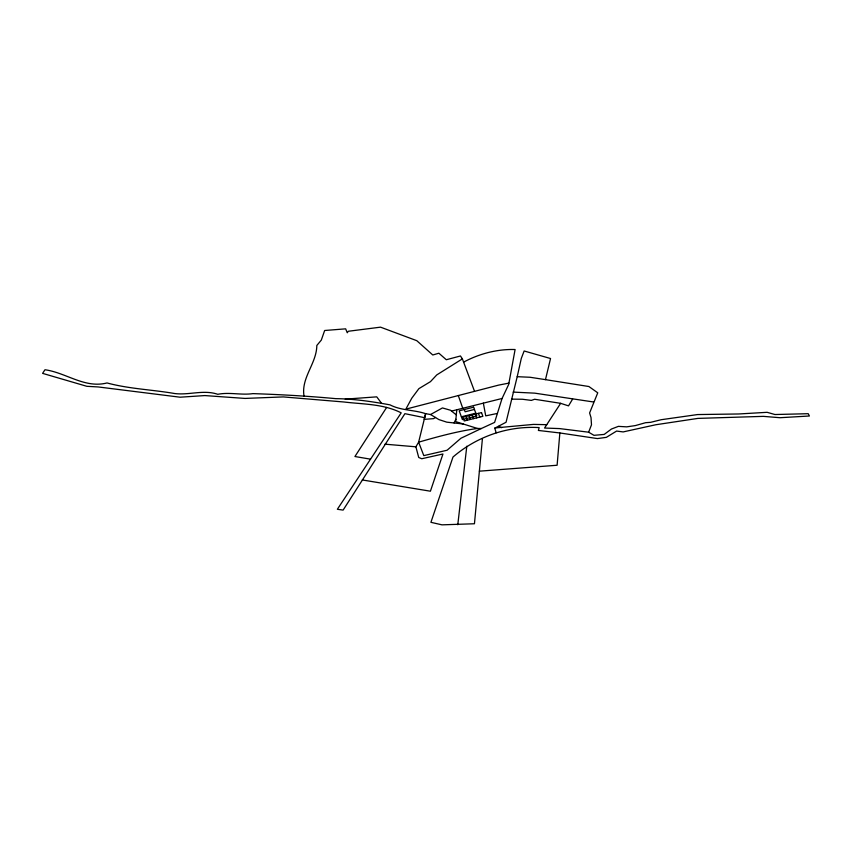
<?xml version="1.0" encoding="UTF-8"?>
<svg xmlns="http://www.w3.org/2000/svg" width="852" height="852" viewBox="0 0 852 852"><rect width="100%" height="100%" fill="white"/><g stroke="black" fill="none" stroke-linecap="round" stroke-linejoin="round"><path stroke-width="1.28" d="M304.036 396.191C300.884 377.702 316.614 363.687 316.827 345.465L321.31 340.097L324.655 330.501L345.656 328.84L347.265 332.781L348.255 331.268L380.535 327.157L416.798 340.693L432.773 354.986L438.887 353.218L446.31 359.736L460.463 355.976L462.38 358.873L474.532 391.324M482.413 438.695L474.447 523.756L441.975 524.843L430.92 522.319L452.987 457.034C476.662 436.618 507.824 425.702 539.156 427.597L538.379 430.452L559.86 432.965L557.112 465.245L479.378 471.177M456.768 409.78L455.692 421.623L477.461 428.46L481.369 428.503L494.607 422.4L502.062 398.48L508.687 384.422L515.098 349.533C497.366 348.947 479.207 353.729 463.605 362.143M457.79 524.747L466.8 446.203M517.217 376.69L521.296 358.426L524.14 350.981L550.541 358.522L545.472 379.641L530.082 377.266L517.217 376.69L506.067 422.251L495.161 427.97M463.232 423.987L446.757 422.155L438.887 419.578L430.558 414.53L425.638 413.678L418.63 442.177L415.882 446.81L418.726 457.481L421.772 458.738L442.955 453.999L430.409 491.21L362.281 479.953M545.472 379.641L588.892 386.52L597.753 392.815L589.605 412.964L591.022 417.597L591.49 424.818L588.636 432.198L559.54 428.588L544.556 428.034L560.648 403.326L568.529 405.872L572.64 399.034M454.063 422.901L455.905 419.237M424.647 417.693L404.902 413.678L343.122 510.103L337.36 509.272L401.196 412.858C383.666 403.859 363.122 404.295 343.963 401.995L283.269 396.915L245.014 398.427L204.821 395.573L180.07 397.202L98.193 386.946L86.84 386.307L42.6 373.368L44.964 369.747C66.232 372.729 84.753 388.682 107.032 382.953C129.163 388.938 152.189 389.62 174.766 393.549C189.229 395.339 203.532 389.46 217.782 394.295C229.518 391.963 241.233 395.328 252.938 393.624C280.553 394.551 308.552 396.105 335.784 398.651C354.134 398.853 372.175 401.59 390.024 404.87C400.962 410.621 413.923 409.737 425.638 413.678L424.232 419.365L433.593 418.63L435.542 417.437M386.659 407.416L354.922 456.523L370.535 459.164M462.38 358.873L436.767 374.912L430.462 381.653L418.886 388.65L411.782 398.193L405.861 409.141L498.654 385.104L508.932 383.112M430.558 414.53L442.444 407.938L450.495 410.238L456.299 414.881M481.369 428.503L460.932 438.248L447.087 450.239L423.795 455.618L418.63 442.177C438.045 436.575 457.556 431.24 477.461 428.46M451.656 411.058L502.062 398.48M474.447 409.439L465.128 411.772L464.308 409.524M461.379 416.788L475.81 413.188M496.173 432.763L494.692 427.992L533.416 424.402L546.782 424.679M497.408 413.422L485.725 415.861L483.35 403.145M345.22 399.141L376.744 396.851L381.185 402.815M511.509 399.13L522.478 399.258L531.36 400.397L534.619 399.258L560.648 403.326M513.16 392.101L534.768 393.155L593.524 401.984M385.008 444.18L415.882 446.81M559.86 432.965L597.422 438.578L606.347 437.353L616.592 431.069L623.142 431.921L655.774 424.754L697.894 418.396L763.36 416.362L780.006 417.714L809.4 416L808.228 413.699L774.947 414.53L767.13 412.315L738.641 413.976L697.554 414.562L661.227 419.706L650.555 422.347L645.646 422.688L635.304 425.595L626.657 426.863L618.403 426.362L611.438 429.035L604.185 434.424L593.961 435.329L588.636 432.198M498.58 426.373L501.594 427.672M478.398 413.358L479.772 417.097M475.299 414.125L476.662 417.863M472.189 414.903L473.563 418.641M469.09 415.68L470.453 419.418M465.98 416.458L467.343 420.196M458.291 395.52L462.764 408.278M473.627 407.203L459.196 410.802L462.391 419.546L476.822 415.936L473.627 407.203M481.508 412.581L462.881 417.235L464.244 420.973L482.871 416.319L481.508 412.581"/></g></svg>
